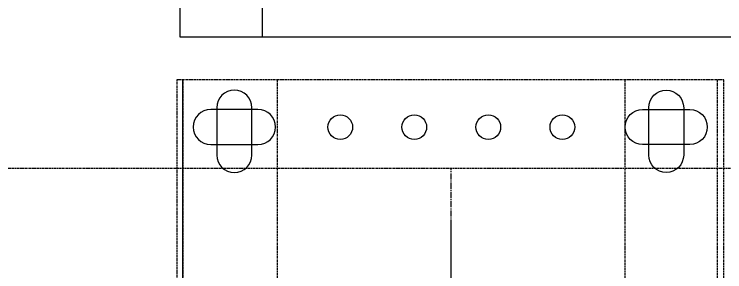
# Model space of a CAD drawing. Header units: millimetres. Extents: x 0 to 6325, y 0 to 4472.
# Drawn here: x 4576.4 to 4749.2, y 3840.7 to 3903.3 of the extents above; entities that cross this region are included whole.
import ezdxf

# ---------------------------------------------------------------- set-up
doc = ezdxf.new("R2010")
doc.units = ezdxf.units.MM
doc.linetypes.add('AXES2', pattern=[1.125, 0.75, -0.125, 0.125, -0.125])
doc.linetypes.add('DASHED', pattern=[0.75, 0.5, -0.25])
for name, color, linetype in [('AXE', 80, 'AXES2'), ('CNC', 7, 'Continuous'), ('THIET BI', 2, 'Continuous')]:
    doc.layers.add(name, color=color, linetype=linetype)

# ---------------------------------------------------------------- blocks, each defined once
blk = doc.blocks.new('jbfn')
at = {"layer": 'AXE', "ltscale": 2}
blk.add_line((66251.39, -61.63), (66312.43, -61.63), dxfattribs=at)
blk = doc.blocks.new('ovan8.5x20')
at = {"layer": 'CNC', "color": 2, "lineweight": -3}
for p, q in [((5.75, 4.25), (-5.75, 4.25)), ((-5.75, -4.25), (5.75, -4.25))]:
    blk.add_line(p, q, dxfattribs=at)
for centre, start, end in [((-5.75, 0), 90, 270), ((5.75, 0), 270, 90)]:
    blk.add_arc(centre, 4.25, start, end, dxfattribs=at)

msp = doc.modelspace()

# ---------------------------------------------------------------- linework, layer by layer
at = {"ltscale": 3}
for p, q in [((4636.7, 3994.8), (4636.7, 3897.8)), ((4617.45, 2581.06), (4617.45, 3887.31))]:
    msp.add_line(p, q, dxfattribs=at)
msp.add_lwpolyline([(4901.18, 3994.8), (4616.7, 3994.8), (4616.7, 3897.8), (4901.18, 3897.8)], close=True, dxfattribs=at)
at = {"color": 2, "linetype": 'Continuous', "ltscale": 0.5}
for centre in [(4655.7, 3875.83), (4673.7, 3875.83), (4691.7, 3875.83), (4709.7, 3875.83)]:
    msp.add_circle(centre, 3, dxfattribs=at)
at = {"layer": 'AXE', "ltscale": 2}
msp.add_line((4682.7, 3748.36), (4682.7, 3865.86), dxfattribs=at)
at = {"layer": 'THIET BI', "color": 4, "linetype": 'DASHED', "ltscale": 0.5}
for p, q in [((4640.45, 2581.06), (4640.45, 3887.31)), ((4724.94, 2581.06), (4724.94, 3887.31))]:
    msp.add_line(p, q, dxfattribs=at)
at = {"layer": 'THIET BI', "color": 33, "linetype": 'DASHED', "ltscale": 0.5}
msp.add_lwpolyline([(4943.03, 4026.76), (4317.53, 4026.76), (4317.53, 3865.86), (4943.03, 3865.86)], close=True, dxfattribs=at)
at = {"layer": 'THIET BI', "color": 4, "linetype": 'DASHED', "ltscale": 0.5}
for points in [[(4748.95, 3887.31), (4615.95, 3887.31), (4615.95, 2581.06), (4748.95, 2581.06)], [(4747.45, 3887.31), (4617.45, 3887.31), (4617.45, 2581.06), (4747.45, 2581.06)]]:
    msp.add_lwpolyline(points, close=True, dxfattribs=at)

# ---------------------------------------------------------------- block references
at = {"layer": 'CNC', "lineweight": -3, "rotation": 90}
msp.add_blockref('ovan8.5x20', (4629.95, 3874.81), dxfattribs=at)
at = {"layer": 'CNC', "lineweight": -3, "xscale": -1, "rotation": 270}
msp.add_blockref('ovan8.5x20', (4734.95, 3874.81), dxfattribs=at)
at = {"layer": 'CNC', "lineweight": -3}
msp.add_blockref('ovan8.5x20', (4629.95, 3875.86), dxfattribs=at)
at = {"layer": 'CNC', "lineweight": -3, "xscale": -1}
msp.add_blockref('ovan8.5x20', (4734.95, 3875.86), dxfattribs=at)
at = {"layer": 'THIET BI', "color": 7, "linetype": 'Continuous', "xscale": -1, "rotation": 270}
msp.add_blockref('jbfn', (4744.33, -62460.58), dxfattribs=at)

doc.saveas('drawing.dxf')
